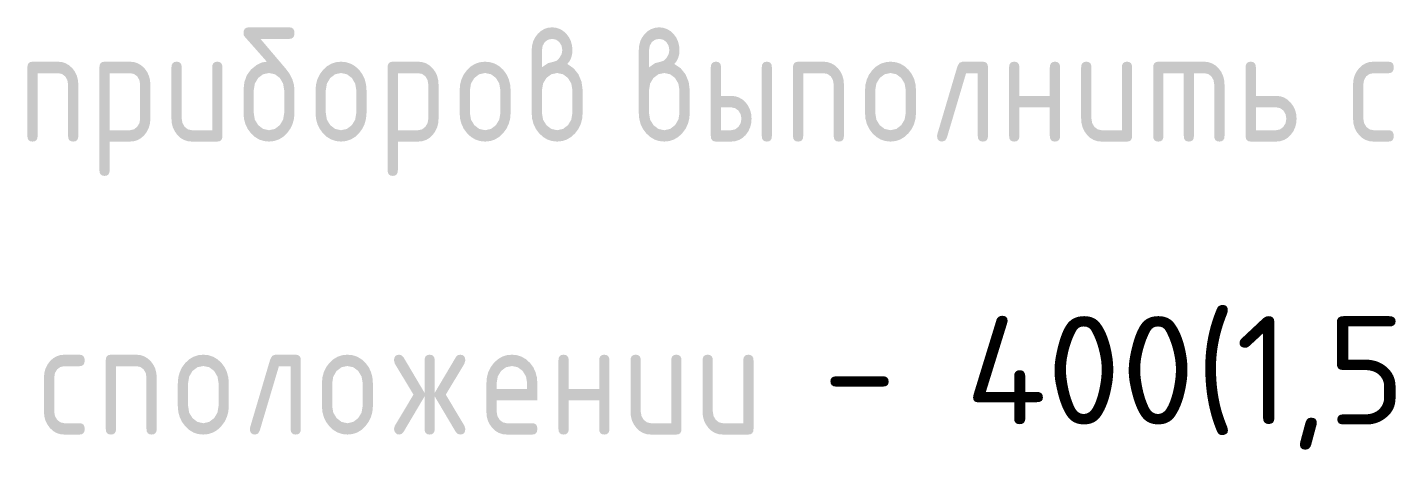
# Model space of a CAD drawing. Header units: millimetres. Extents: x -546 to 1681, y -650 to 1730.
# Drawn here: x 1109.86 to 1146.11, y 218.23 to 229.42 of the extents above; entities that cross this region are included whole.
import ezdxf

# ---------------------------------------------------------------- set-up
doc = ezdxf.new("R2010")
doc.units = ezdxf.units.MM

msp = doc.modelspace()

# ---------------------------------------------------------------- hatches: boundary and pattern name
h = msp.add_hatch(color=7)
h.paths.add_polyline_path([(1116.938, 227.756), (1116.938, 227.151), (1116.925, 227.001), (1116.887, 226.862), (1116.825, 226.734), (1116.738, 226.617), (1116.636, 226.521), (1116.522, 226.452), (1116.397, 226.411), (1116.263, 226.397), (1116.127, 226.411), (1116.002, 226.452), (1115.888, 226.521), (1115.784, 226.617), (1115.698, 226.734), (1115.636, 226.862), (1115.6, 227.001), (1115.588, 227.151), (1115.588, 227.76), (1115.61, 227.971), (1115.675, 228.154), (1115.785, 228.306), (1115.939, 228.429), (1116.077, 228.494), (1116.206, 228.514), (1115.614, 229.183), (1115.594, 229.218), (1115.588, 229.272), (1115.596, 229.338), (1115.622, 229.386), (1115.664, 229.415), (1115.724, 229.424), (1116.806, 229.424), (1116.863, 229.415), (1116.904, 229.386), (1116.929, 229.338), (1116.938, 229.272), (1116.929, 229.205), (1116.904, 229.157), (1116.863, 229.129), (1116.806, 229.119), (1116.036, 229.119), (1116.715, 228.319), (1116.812, 228.187), (1116.881, 228.049), (1116.923, 227.905)])
h.paths.add_polyline_path([(1116.666, 227.155), (1116.666, 227.76), (1116.637, 227.934), (1116.55, 228.082), (1116.419, 228.181), (1116.263, 228.214), (1116.107, 228.181), (1115.976, 228.082), (1115.888, 227.934), (1115.859, 227.76), (1115.859, 227.155), (1115.888, 226.978), (1115.976, 226.833), (1116.107, 226.732), (1116.263, 226.698), (1116.419, 226.732), (1116.55, 226.833), (1116.637, 226.98)])
h = msp.add_hatch(color=7)
h.paths.add_polyline_path([(1123.493, 228.366), (1123.657, 228.476), (1123.806, 228.514), (1123.887, 228.541), (1123.96, 228.62), (1124.015, 228.719), (1124.032, 228.819), (1124.012, 228.936), (1123.953, 229.035), (1123.865, 229.099), (1123.761, 229.119), (1123.656, 229.098), (1123.569, 229.035), (1123.512, 228.936), (1123.493, 228.819)])
h.paths.add_polyline_path([(1124.164, 228.454), (1124.331, 228.34), (1124.462, 228.176), (1124.543, 227.976), (1124.571, 227.76), (1124.571, 227.151), (1124.558, 227), (1124.521, 226.86), (1124.458, 226.732), (1124.372, 226.617), (1124.269, 226.521), (1124.155, 226.452), (1124.031, 226.411), (1123.897, 226.397), (1123.761, 226.411), (1123.636, 226.452), (1123.522, 226.521), (1123.418, 226.617), (1123.331, 226.734), (1123.27, 226.862), (1123.233, 227.001), (1123.221, 227.151), (1123.221, 228.819), (1123.231, 228.941), (1123.261, 229.054), (1123.311, 229.157), (1123.38, 229.25), (1123.463, 229.326), (1123.553, 229.38), (1123.652, 229.413), (1123.761, 229.424), (1123.87, 229.413), (1123.97, 229.38), (1124.062, 229.324), (1124.145, 229.247), (1124.212, 229.155), (1124.261, 229.053), (1124.29, 228.941), (1124.3, 228.819), (1124.292, 228.71), (1124.266, 228.613), (1124.223, 228.528)])
h.paths.add_polyline_path([(1124.3, 227.155), (1124.3, 227.76), (1124.271, 227.934), (1124.183, 228.082), (1124.052, 228.181), (1123.897, 228.214), (1123.741, 228.181), (1123.61, 228.082), (1123.522, 227.934), (1123.493, 227.76), (1123.493, 227.155), (1123.522, 226.978), (1123.61, 226.833), (1123.741, 226.732), (1123.897, 226.698), (1124.052, 226.732), (1124.183, 226.833), (1124.271, 226.98)])
h = msp.add_hatch(color=7)
h.paths.add_polyline_path([(1126.329, 228.366), (1126.493, 228.476), (1126.642, 228.514), (1126.724, 228.541), (1126.797, 228.62), (1126.851, 228.719), (1126.868, 228.819), (1126.849, 228.936), (1126.789, 229.035), (1126.702, 229.099), (1126.597, 229.119), (1126.492, 229.098), (1126.405, 229.035), (1126.349, 228.936), (1126.329, 228.819)])
h.paths.add_polyline_path([(1127, 228.454), (1127.167, 228.34), (1127.298, 228.176), (1127.38, 227.976), (1127.408, 227.76), (1127.408, 227.151), (1127.395, 227), (1127.357, 226.86), (1127.295, 226.732), (1127.208, 226.617), (1127.106, 226.521), (1126.991, 226.452), (1126.867, 226.411), (1126.733, 226.397), (1126.597, 226.411), (1126.472, 226.452), (1126.358, 226.521), (1126.254, 226.617), (1126.168, 226.734), (1126.106, 226.862), (1126.07, 227.001), (1126.058, 227.151), (1126.058, 228.819), (1126.068, 228.941), (1126.097, 229.054), (1126.147, 229.157), (1126.216, 229.25), (1126.299, 229.326), (1126.39, 229.38), (1126.489, 229.413), (1126.597, 229.424), (1126.706, 229.413), (1126.806, 229.38), (1126.898, 229.324), (1126.981, 229.247), (1127.049, 229.155), (1127.097, 229.053), (1127.126, 228.941), (1127.136, 228.819), (1127.128, 228.71), (1127.102, 228.613), (1127.06, 228.528)])
h.paths.add_polyline_path([(1127.136, 227.155), (1127.136, 227.76), (1127.107, 227.934), (1127.019, 228.082), (1126.889, 228.181), (1126.733, 228.214), (1126.577, 228.181), (1126.446, 228.082), (1126.358, 227.934), (1126.329, 227.76), (1126.329, 227.155), (1126.358, 226.978), (1126.446, 226.833), (1126.577, 226.732), (1126.733, 226.698), (1126.889, 226.732), (1127.019, 226.833), (1127.107, 226.98)])
h = msp.add_hatch(color=7)
h.dxf.hatch_style = 2
h.paths.add_polyline_path([(1109.862, 226.546), (1109.862, 228.366), (1109.871, 228.43), (1109.896, 228.476), (1109.939, 228.505), (1109.999, 228.514), (1110.673, 228.514), (1110.78, 228.503), (1110.879, 228.47), (1110.971, 228.416), (1111.054, 228.34), (1111.123, 228.247), (1111.173, 228.144), (1111.202, 228.031), (1111.212, 227.909), (1111.212, 226.546), (1111.204, 226.479), (1111.178, 226.433), (1111.136, 226.406), (1111.076, 226.397), (1111.017, 226.406), (1110.975, 226.433), (1110.95, 226.479), (1110.941, 226.546), (1110.941, 227.909), (1110.922, 228.026), (1110.866, 228.124), (1110.778, 228.189), (1110.673, 228.209), (1110.134, 228.209), (1110.134, 226.546), (1110.126, 226.479), (1110.1, 226.433), (1110.058, 226.406), (1109.999, 226.397), (1109.939, 226.406), (1109.896, 226.433), (1109.871, 226.479)])
h = msp.add_hatch(color=7)
h.paths.add_polyline_path([(1111.771, 228.366), (1111.779, 228.43), (1111.805, 228.476), (1111.847, 228.505), (1111.907, 228.514), (1112.582, 228.514), (1112.691, 228.503), (1112.79, 228.47), (1112.881, 228.416), (1112.963, 228.34), (1113.032, 228.247), (1113.081, 228.144), (1113.111, 228.031), (1113.121, 227.909), (1113.121, 227.003), (1113.111, 226.88), (1113.081, 226.768), (1113.032, 226.665), (1112.963, 226.571), (1112.881, 226.494), (1112.79, 226.44), (1112.691, 226.408), (1112.582, 226.397), (1112.043, 226.397), (1112.043, 225.636), (1112.034, 225.571), (1112.009, 225.525), (1111.966, 225.497), (1111.907, 225.487), (1111.847, 225.497), (1111.805, 225.525), (1111.779, 225.571), (1111.771, 225.636)])
h.paths.add_polyline_path([(1112.043, 228.209), (1112.043, 226.698), (1112.582, 226.698), (1112.684, 226.72), (1112.77, 226.787), (1112.83, 226.885), (1112.85, 227.003), (1112.85, 227.909), (1112.83, 228.026), (1112.774, 228.124), (1112.686, 228.189), (1112.582, 228.209)])
h = msp.add_hatch(color=7)
h.dxf.hatch_style = 2
h.paths.add_polyline_path([(1115.029, 228.366), (1115.029, 226.546), (1115.021, 226.479), (1114.995, 226.433), (1114.953, 226.406), (1114.893, 226.397), (1114.219, 226.397), (1114.11, 226.408), (1114.01, 226.44), (1113.919, 226.494), (1113.838, 226.571), (1113.769, 226.664), (1113.719, 226.766), (1113.689, 226.879), (1113.679, 227.003), (1113.679, 228.366), (1113.688, 228.43), (1113.713, 228.476), (1113.756, 228.505), (1113.815, 228.514), (1113.875, 228.505), (1113.917, 228.476), (1113.943, 228.43), (1113.951, 228.366), (1113.951, 227.003), (1113.971, 226.887), (1114.03, 226.787), (1114.117, 226.72), (1114.219, 226.698), (1114.758, 226.698), (1114.758, 228.366), (1114.766, 228.43), (1114.792, 228.476), (1114.834, 228.505), (1114.893, 228.514), (1114.953, 228.505), (1114.995, 228.476), (1115.021, 228.43)])
h = msp.add_hatch(color=7)
h.paths.add_polyline_path([(1117.496, 227.151), (1117.496, 227.756), (1117.508, 227.909), (1117.545, 228.049), (1117.606, 228.177), (1117.693, 228.294), (1117.796, 228.391), (1117.911, 228.459), (1118.035, 228.5), (1118.171, 228.514), (1118.307, 228.5), (1118.432, 228.46), (1118.546, 228.392), (1118.65, 228.298), (1118.736, 228.181), (1118.797, 228.053), (1118.834, 227.911), (1118.846, 227.756), (1118.846, 227.151), (1118.833, 227.001), (1118.795, 226.862), (1118.733, 226.734), (1118.646, 226.617), (1118.544, 226.521), (1118.43, 226.452), (1118.305, 226.411), (1118.171, 226.397), (1118.035, 226.411), (1117.911, 226.452), (1117.796, 226.521), (1117.693, 226.617), (1117.606, 226.734), (1117.545, 226.862), (1117.508, 227.001)])
h.paths.add_polyline_path([(1118.575, 227.155), (1118.575, 227.76), (1118.546, 227.934), (1118.458, 228.082), (1118.327, 228.181), (1118.171, 228.214), (1118.015, 228.181), (1117.885, 228.082), (1117.796, 227.934), (1117.768, 227.76), (1117.768, 227.155), (1117.796, 226.978), (1117.885, 226.833), (1118.015, 226.732), (1118.171, 226.698), (1118.327, 226.732), (1118.458, 226.833), (1118.546, 226.98)])
h = msp.add_hatch(color=7)
h.paths.add_polyline_path([(1119.404, 228.366), (1119.413, 228.43), (1119.438, 228.476), (1119.481, 228.505), (1119.541, 228.514), (1120.215, 228.514), (1120.324, 228.503), (1120.424, 228.47), (1120.515, 228.416), (1120.596, 228.34), (1120.665, 228.247), (1120.715, 228.144), (1120.744, 228.031), (1120.754, 227.909), (1120.754, 227.003), (1120.744, 226.88), (1120.715, 226.768), (1120.665, 226.665), (1120.596, 226.571), (1120.515, 226.494), (1120.424, 226.44), (1120.324, 226.408), (1120.215, 226.397), (1119.676, 226.397), (1119.676, 225.636), (1119.668, 225.571), (1119.642, 225.525), (1119.6, 225.497), (1119.541, 225.487), (1119.481, 225.497), (1119.438, 225.525), (1119.413, 225.571), (1119.404, 225.636)])
h.paths.add_polyline_path([(1119.676, 228.209), (1119.676, 226.698), (1120.215, 226.698), (1120.318, 226.72), (1120.403, 226.787), (1120.463, 226.885), (1120.483, 227.003), (1120.483, 227.909), (1120.464, 228.026), (1120.408, 228.124), (1120.32, 228.189), (1120.215, 228.209)])
h = msp.add_hatch(color=7)
h.paths.add_polyline_path([(1121.313, 227.151), (1121.313, 227.756), (1121.325, 227.909), (1121.362, 228.049), (1121.423, 228.177), (1121.51, 228.294), (1121.613, 228.391), (1121.727, 228.459), (1121.852, 228.5), (1121.988, 228.514), (1122.124, 228.5), (1122.249, 228.46), (1122.363, 228.392), (1122.467, 228.298), (1122.553, 228.181), (1122.614, 228.053), (1122.651, 227.911), (1122.663, 227.756), (1122.663, 227.151), (1122.65, 227.001), (1122.612, 226.862), (1122.55, 226.734), (1122.463, 226.617), (1122.361, 226.521), (1122.247, 226.452), (1122.122, 226.411), (1121.988, 226.397), (1121.852, 226.411), (1121.727, 226.452), (1121.613, 226.521), (1121.51, 226.617), (1121.423, 226.734), (1121.362, 226.862), (1121.325, 227.001)])
h.paths.add_polyline_path([(1122.392, 227.155), (1122.392, 227.76), (1122.363, 227.934), (1122.275, 228.082), (1122.144, 228.181), (1121.988, 228.214), (1121.832, 228.181), (1121.701, 228.082), (1121.613, 227.934), (1121.585, 227.76), (1121.585, 227.155), (1121.613, 226.978), (1121.701, 226.833), (1121.832, 226.732), (1121.988, 226.698), (1122.144, 226.732), (1122.275, 226.833), (1122.363, 226.98)])
h = msp.add_hatch(color=7)
h.paths.add_polyline_path([(1129.045, 227.003), (1129.035, 226.88), (1129.006, 226.768), (1128.957, 226.665), (1128.89, 226.571), (1128.807, 226.494), (1128.715, 226.44), (1128.614, 226.408), (1128.506, 226.397), (1128.102, 226.397), (1128.043, 226.406), (1128, 226.433), (1127.974, 226.479), (1127.966, 226.546), (1127.966, 228.366), (1127.974, 228.43), (1128, 228.476), (1128.043, 228.505), (1128.102, 228.514), (1128.161, 228.505), (1128.204, 228.476), (1128.229, 228.43), (1128.238, 228.366), (1128.238, 227.608), (1128.506, 227.608), (1128.614, 227.597), (1128.715, 227.564), (1128.807, 227.51), (1128.89, 227.435), (1128.957, 227.341), (1129.006, 227.238), (1129.035, 227.125)])
h.paths.add_polyline_path([(1128.777, 227.003), (1128.757, 227.12), (1128.697, 227.219), (1128.61, 227.282), (1128.506, 227.304), (1128.238, 227.304), (1128.238, 226.698), (1128.506, 226.698), (1128.61, 226.72), (1128.697, 226.787), (1128.757, 226.885)])
h.paths.add_polyline_path([(1129.316, 228.366), (1129.324, 228.43), (1129.35, 228.476), (1129.392, 228.505), (1129.452, 228.514), (1129.509, 228.505), (1129.55, 228.476), (1129.575, 228.43), (1129.583, 228.366), (1129.583, 226.546), (1129.575, 226.479), (1129.55, 226.433), (1129.509, 226.406), (1129.452, 226.397), (1129.392, 226.406), (1129.35, 226.433), (1129.324, 226.479), (1129.316, 226.546)])
h = msp.add_hatch(color=7)
h.dxf.hatch_style = 2
h.paths.add_polyline_path([(1130.142, 226.546), (1130.142, 228.366), (1130.151, 228.43), (1130.176, 228.476), (1130.219, 228.505), (1130.278, 228.514), (1130.953, 228.514), (1131.06, 228.503), (1131.159, 228.47), (1131.25, 228.416), (1131.334, 228.34), (1131.403, 228.247), (1131.452, 228.144), (1131.482, 228.031), (1131.492, 227.909), (1131.492, 226.546), (1131.484, 226.479), (1131.458, 226.433), (1131.416, 226.406), (1131.356, 226.397), (1131.297, 226.406), (1131.255, 226.433), (1131.229, 226.479), (1131.221, 226.546), (1131.221, 227.909), (1131.202, 228.026), (1131.145, 228.124), (1131.058, 228.189), (1130.953, 228.209), (1130.414, 228.209), (1130.414, 226.546), (1130.405, 226.479), (1130.38, 226.433), (1130.338, 226.406), (1130.278, 226.397), (1130.219, 226.406), (1130.176, 226.433), (1130.151, 226.479)])
h = msp.add_hatch(color=7)
h.paths.add_polyline_path([(1132.051, 227.151), (1132.051, 227.756), (1132.063, 227.909), (1132.099, 228.049), (1132.161, 228.177), (1132.247, 228.294), (1132.351, 228.391), (1132.465, 228.459), (1132.59, 228.5), (1132.726, 228.514), (1132.862, 228.5), (1132.986, 228.46), (1133.1, 228.392), (1133.204, 228.298), (1133.291, 228.181), (1133.352, 228.053), (1133.388, 227.911), (1133.401, 227.756), (1133.401, 227.151), (1133.388, 227.001), (1133.35, 226.862), (1133.288, 226.734), (1133.201, 226.617), (1133.099, 226.521), (1132.984, 226.452), (1132.86, 226.411), (1132.726, 226.397), (1132.59, 226.411), (1132.465, 226.452), (1132.351, 226.521), (1132.247, 226.617), (1132.161, 226.734), (1132.099, 226.862), (1132.063, 227.001)])
h.paths.add_polyline_path([(1133.129, 227.155), (1133.129, 227.76), (1133.1, 227.934), (1133.012, 228.082), (1132.882, 228.181), (1132.726, 228.214), (1132.57, 228.181), (1132.439, 228.082), (1132.351, 227.934), (1132.322, 227.76), (1132.322, 227.155), (1132.351, 226.978), (1132.439, 226.833), (1132.57, 226.732), (1132.726, 226.698), (1132.882, 226.732), (1133.012, 226.833), (1133.1, 226.98)])
h = msp.add_hatch(color=7)
h.dxf.hatch_style = 2
h.paths.add_polyline_path([(1134.634, 228.514), (1135.173, 228.514), (1135.232, 228.505), (1135.275, 228.476), (1135.3, 228.43), (1135.309, 228.366), (1135.309, 226.546), (1135.3, 226.479), (1135.275, 226.433), (1135.232, 226.406), (1135.173, 226.397), (1135.114, 226.406), (1135.072, 226.433), (1135.046, 226.479), (1135.038, 226.546), (1135.038, 228.209), (1134.728, 228.209), (1134.219, 226.499), (1134.174, 226.423), (1134.095, 226.397), (1134.036, 226.407), (1133.993, 226.435), (1133.967, 226.483), (1133.959, 226.549), (1133.967, 226.596), (1134.499, 228.391), (1134.552, 228.484)])
h = msp.add_hatch(color=7)
h.dxf.hatch_style = 2
h.paths.add_polyline_path([(1136.139, 227.304), (1136.139, 226.546), (1136.131, 226.479), (1136.105, 226.433), (1136.063, 226.406), (1136.004, 226.397), (1135.944, 226.406), (1135.901, 226.433), (1135.876, 226.479), (1135.867, 226.546), (1135.867, 228.366), (1135.876, 228.43), (1135.901, 228.476), (1135.944, 228.505), (1136.004, 228.514), (1136.063, 228.505), (1136.105, 228.476), (1136.131, 228.43), (1136.139, 228.366), (1136.139, 227.608), (1136.946, 227.608), (1136.946, 228.366), (1136.955, 228.43), (1136.98, 228.476), (1137.022, 228.505), (1137.081, 228.514), (1137.141, 228.505), (1137.183, 228.476), (1137.209, 228.43), (1137.217, 228.366), (1137.217, 226.546), (1137.209, 226.479), (1137.183, 226.433), (1137.141, 226.406), (1137.081, 226.397), (1137.022, 226.406), (1136.98, 226.433), (1136.955, 226.479), (1136.946, 226.546), (1136.946, 227.304)])
h = msp.add_hatch(color=7)
h.dxf.hatch_style = 2
h.paths.add_polyline_path([(1139.126, 228.366), (1139.126, 226.546), (1139.117, 226.479), (1139.092, 226.433), (1139.049, 226.406), (1138.99, 226.397), (1138.315, 226.397), (1138.206, 226.408), (1138.106, 226.44), (1138.016, 226.494), (1137.935, 226.571), (1137.865, 226.664), (1137.816, 226.766), (1137.786, 226.879), (1137.776, 227.003), (1137.776, 228.366), (1137.784, 228.43), (1137.81, 228.476), (1137.852, 228.505), (1137.912, 228.514), (1137.971, 228.505), (1138.014, 228.476), (1138.039, 228.43), (1138.048, 228.366), (1138.048, 227.003), (1138.067, 226.887), (1138.127, 226.787), (1138.214, 226.72), (1138.315, 226.698), (1138.855, 226.698), (1138.855, 228.366), (1138.863, 228.43), (1138.888, 228.476), (1138.931, 228.505), (1138.99, 228.514), (1139.049, 228.505), (1139.092, 228.476), (1139.117, 228.43)])
h = msp.add_hatch(color=7)
h.dxf.hatch_style = 2
h.paths.add_polyline_path([(1139.82, 228.514), (1141.034, 228.514), (1141.142, 228.503), (1141.241, 228.47), (1141.332, 228.416), (1141.414, 228.34), (1141.484, 228.247), (1141.534, 228.144), (1141.563, 228.031), (1141.573, 227.909), (1141.573, 226.546), (1141.565, 226.479), (1141.539, 226.433), (1141.497, 226.406), (1141.437, 226.397), (1141.378, 226.406), (1141.335, 226.433), (1141.31, 226.479), (1141.301, 226.546), (1141.301, 227.909), (1141.282, 228.026), (1141.226, 228.124), (1141.139, 228.189), (1141.034, 228.209), (1140.763, 228.209), (1140.763, 226.546), (1140.754, 226.479), (1140.729, 226.433), (1140.686, 226.406), (1140.627, 226.397), (1140.57, 226.406), (1140.528, 226.433), (1140.503, 226.479), (1140.495, 226.546), (1140.495, 228.209), (1139.956, 228.209), (1139.956, 226.546), (1139.947, 226.479), (1139.922, 226.433), (1139.88, 226.406), (1139.82, 226.397), (1139.761, 226.406), (1139.718, 226.433), (1139.693, 226.479), (1139.684, 226.546), (1139.684, 228.366), (1139.693, 228.43), (1139.718, 228.476), (1139.761, 228.505)])
h = msp.add_hatch(color=7)
h.paths.add_polyline_path([(1143.482, 227.003), (1143.472, 226.88), (1143.442, 226.768), (1143.393, 226.665), (1143.324, 226.571), (1143.242, 226.494), (1143.152, 226.44), (1143.052, 226.408), (1142.943, 226.397), (1142.268, 226.397), (1142.208, 226.406), (1142.166, 226.433), (1142.14, 226.479), (1142.132, 226.546), (1142.132, 228.366), (1142.14, 228.43), (1142.166, 228.476), (1142.208, 228.505), (1142.268, 228.514), (1142.327, 228.505), (1142.37, 228.476), (1142.395, 228.43), (1142.404, 228.366), (1142.404, 227.608), (1142.943, 227.608), (1143.052, 227.597), (1143.152, 227.564), (1143.242, 227.508), (1143.324, 227.43), (1143.393, 227.339), (1143.442, 227.237), (1143.472, 227.125)])
h.paths.add_polyline_path([(1143.211, 227.003), (1143.191, 227.12), (1143.135, 227.219), (1143.047, 227.282), (1142.943, 227.304), (1142.404, 227.304), (1142.404, 226.698), (1142.943, 226.698), (1143.045, 226.72), (1143.131, 226.787), (1143.191, 226.885)])
h = msp.add_hatch(color=7)
h.dxf.hatch_style = 2
h.paths.add_polyline_path([(1145.25, 227.909), (1145.25, 227.003), (1145.27, 226.887), (1145.329, 226.787), (1145.416, 226.72), (1145.518, 226.698), (1145.921, 226.698), (1145.98, 226.688), (1146.023, 226.66), (1146.048, 226.612), (1146.057, 226.546), (1146.048, 226.479), (1146.023, 226.433), (1145.98, 226.406), (1145.921, 226.397), (1145.518, 226.397), (1145.409, 226.408), (1145.309, 226.44), (1145.218, 226.494), (1145.137, 226.571), (1145.067, 226.664), (1145.018, 226.766), (1144.988, 226.879), (1144.978, 227.003), (1144.978, 227.909), (1144.988, 228.031), (1145.018, 228.144), (1145.067, 228.247), (1145.137, 228.34), (1145.218, 228.416), (1145.309, 228.47), (1145.409, 228.503), (1145.518, 228.514), (1145.921, 228.514), (1145.98, 228.504), (1146.023, 228.476), (1146.048, 228.428), (1146.057, 228.362), (1146.048, 228.295), (1146.023, 228.247), (1145.98, 228.219), (1145.921, 228.209), (1145.518, 228.209), (1145.413, 228.187), (1145.325, 228.124), (1145.269, 228.026)])
h = msp.add_hatch(color=7)
h.dxf.hatch_style = 2
h.paths.add_polyline_path([(1110.574, 220.144), (1110.574, 219.238), (1110.594, 219.122), (1110.653, 219.022), (1110.74, 218.955), (1110.842, 218.933), (1111.245, 218.933), (1111.304, 218.924), (1111.347, 218.895), (1111.373, 218.848), (1111.381, 218.781), (1111.373, 218.715), (1111.347, 218.669), (1111.304, 218.642), (1111.245, 218.633), (1110.842, 218.633), (1110.733, 218.643), (1110.633, 218.675), (1110.542, 218.729), (1110.461, 218.806), (1110.392, 218.899), (1110.342, 219.001), (1110.312, 219.114), (1110.302, 219.238), (1110.302, 220.144), (1110.312, 220.266), (1110.342, 220.379), (1110.392, 220.482), (1110.461, 220.576), (1110.542, 220.651), (1110.633, 220.705), (1110.733, 220.738), (1110.842, 220.749), (1111.245, 220.749), (1111.304, 220.74), (1111.347, 220.711), (1111.373, 220.664), (1111.381, 220.597), (1111.373, 220.53), (1111.347, 220.483), (1111.304, 220.454), (1111.245, 220.445), (1110.842, 220.445), (1110.737, 220.423), (1110.65, 220.36), (1110.593, 220.261)])
h = msp.add_hatch(color=7)
h.dxf.hatch_style = 2
h.paths.add_polyline_path([(1111.939, 218.781), (1111.939, 220.601), (1111.948, 220.665), (1111.973, 220.712), (1112.016, 220.74), (1112.075, 220.749), (1112.75, 220.749), (1112.857, 220.738), (1112.956, 220.705), (1113.048, 220.651), (1113.131, 220.576), (1113.2, 220.482), (1113.25, 220.379), (1113.279, 220.266), (1113.289, 220.144), (1113.289, 218.781), (1113.281, 218.715), (1113.255, 218.669), (1113.213, 218.642), (1113.153, 218.633), (1113.094, 218.642), (1113.052, 218.669), (1113.026, 218.715), (1113.018, 218.781), (1113.018, 220.144), (1112.999, 220.261), (1112.943, 220.36), (1112.855, 220.424), (1112.75, 220.445), (1112.211, 220.445), (1112.211, 218.781), (1112.203, 218.715), (1112.177, 218.669), (1112.135, 218.642), (1112.075, 218.633), (1112.016, 218.642), (1111.973, 218.669), (1111.948, 218.715)])
h = msp.add_hatch(color=7)
h.paths.add_polyline_path([(1113.848, 219.386), (1113.848, 219.991), (1113.86, 220.144), (1113.897, 220.284), (1113.958, 220.413), (1114.045, 220.529), (1114.148, 220.626), (1114.262, 220.695), (1114.387, 220.736), (1114.523, 220.749), (1114.659, 220.736), (1114.784, 220.695), (1114.898, 220.628), (1115.002, 220.533), (1115.088, 220.417), (1115.149, 220.288), (1115.186, 220.146), (1115.198, 219.991), (1115.198, 219.386), (1115.185, 219.236), (1115.147, 219.097), (1115.085, 218.969), (1114.998, 218.853), (1114.896, 218.756), (1114.782, 218.687), (1114.657, 218.646), (1114.523, 218.633), (1114.387, 218.646), (1114.262, 218.687), (1114.148, 218.756), (1114.045, 218.853), (1113.958, 218.969), (1113.897, 219.097), (1113.86, 219.236)])
h.paths.add_polyline_path([(1114.927, 219.391), (1114.927, 219.996), (1114.898, 220.169), (1114.81, 220.318), (1114.679, 220.417), (1114.523, 220.449), (1114.367, 220.417), (1114.236, 220.318), (1114.148, 220.169), (1114.12, 219.996), (1114.12, 219.391), (1114.148, 219.214), (1114.236, 219.069), (1114.367, 218.968), (1114.523, 218.933), (1114.679, 218.968), (1114.81, 219.069), (1114.898, 219.215)])
h = msp.add_hatch(color=7)
h.dxf.hatch_style = 2
h.paths.add_polyline_path([(1116.432, 220.749), (1116.97, 220.749), (1117.03, 220.74), (1117.072, 220.712), (1117.098, 220.665), (1117.106, 220.601), (1117.106, 218.781), (1117.098, 218.715), (1117.072, 218.669), (1117.03, 218.642), (1116.97, 218.633), (1116.911, 218.642), (1116.869, 218.669), (1116.844, 218.715), (1116.835, 218.781), (1116.835, 220.445), (1116.526, 220.445), (1116.017, 218.734), (1115.972, 218.658), (1115.893, 218.633), (1115.833, 218.642), (1115.79, 218.671), (1115.765, 218.718), (1115.756, 218.785), (1115.765, 218.832), (1116.296, 220.626), (1116.349, 220.72)])
h = msp.add_hatch(color=7)
h.paths.add_polyline_path([(1117.665, 219.386), (1117.665, 219.991), (1117.677, 220.144), (1117.714, 220.284), (1117.775, 220.413), (1117.862, 220.529), (1117.965, 220.626), (1118.08, 220.695), (1118.204, 220.736), (1118.34, 220.749), (1118.476, 220.736), (1118.601, 220.695), (1118.715, 220.628), (1118.819, 220.533), (1118.905, 220.417), (1118.966, 220.288), (1119.003, 220.146), (1119.015, 219.991), (1119.015, 219.386), (1119.002, 219.236), (1118.964, 219.097), (1118.902, 218.969), (1118.815, 218.853), (1118.713, 218.756), (1118.599, 218.687), (1118.474, 218.646), (1118.34, 218.633), (1118.204, 218.646), (1118.08, 218.687), (1117.965, 218.756), (1117.862, 218.853), (1117.775, 218.969), (1117.714, 219.097), (1117.677, 219.236)])
h.paths.add_polyline_path([(1118.744, 219.391), (1118.744, 219.996), (1118.715, 220.169), (1118.627, 220.318), (1118.496, 220.417), (1118.34, 220.449), (1118.184, 220.417), (1118.054, 220.318), (1117.965, 220.169), (1117.937, 219.996), (1117.937, 219.391), (1117.965, 219.214), (1118.054, 219.069), (1118.184, 218.968), (1118.34, 218.933), (1118.496, 218.968), (1118.627, 219.069), (1118.715, 219.215)])
h = msp.add_hatch(color=7)
h.dxf.hatch_style = 2
h.paths.add_polyline_path([(1120.384, 219.645), (1119.823, 218.696), (1119.775, 218.648), (1119.71, 218.633), (1119.658, 218.643), (1119.616, 218.675), (1119.585, 218.725), (1119.574, 218.781), (1119.596, 218.865), (1120.09, 219.691), (1119.596, 220.512), (1119.574, 220.601), (1119.582, 220.665), (1119.608, 220.712), (1119.65, 220.74), (1119.71, 220.749), (1119.775, 220.734), (1119.823, 220.686), (1120.384, 219.737), (1120.384, 220.601), (1120.393, 220.665), (1120.418, 220.712), (1120.459, 220.74), (1120.516, 220.749), (1120.576, 220.74), (1120.618, 220.712), (1120.644, 220.665), (1120.652, 220.601), (1120.652, 219.737), (1121.214, 220.686), (1121.262, 220.734), (1121.327, 220.749), (1121.386, 220.74), (1121.429, 220.712), (1121.454, 220.665), (1121.463, 220.601), (1121.44, 220.512), (1120.946, 219.691), (1121.44, 218.865), (1121.463, 218.781), (1121.454, 218.715), (1121.429, 218.669), (1121.386, 218.642), (1121.327, 218.633), (1121.262, 218.648), (1121.214, 218.696), (1120.652, 219.645), (1120.652, 218.781), (1120.644, 218.715), (1120.618, 218.669), (1120.576, 218.642), (1120.516, 218.633), (1120.459, 218.642), (1120.418, 218.669), (1120.393, 218.715), (1120.384, 218.781)])
h = msp.add_hatch(color=7)
h.paths.add_polyline_path([(1122.697, 220.449), (1122.541, 220.417), (1122.41, 220.318), (1122.322, 220.171), (1122.293, 219.996), (1122.293, 219.843), (1123.1, 219.843), (1123.1, 219.996), (1123.071, 220.171), (1122.983, 220.318), (1122.853, 220.417)])
h.paths.add_polyline_path([(1122.293, 219.539), (1122.293, 219.238), (1122.313, 219.122), (1122.373, 219.022), (1122.46, 218.955), (1122.561, 218.933), (1123.235, 218.933), (1123.295, 218.924), (1123.338, 218.895), (1123.363, 218.848), (1123.371, 218.781), (1123.363, 218.715), (1123.338, 218.669), (1123.295, 218.642), (1123.235, 218.633), (1122.561, 218.633), (1122.452, 218.643), (1122.352, 218.675), (1122.261, 218.729), (1122.18, 218.806), (1122.111, 218.899), (1122.061, 219.001), (1122.031, 219.114), (1122.022, 219.238), (1122.022, 219.991), (1122.034, 220.144), (1122.07, 220.284), (1122.132, 220.413), (1122.218, 220.529), (1122.322, 220.626), (1122.436, 220.695), (1122.561, 220.736), (1122.697, 220.749), (1122.833, 220.736), (1122.957, 220.695), (1123.071, 220.628), (1123.175, 220.533), (1123.262, 220.417), (1123.323, 220.289), (1123.359, 220.148), (1123.371, 219.996), (1123.371, 219.539)])
h = msp.add_hatch(color=7)
h.dxf.hatch_style = 2
h.paths.add_polyline_path([(1124.202, 219.539), (1124.202, 218.781), (1124.193, 218.715), (1124.168, 218.669), (1124.126, 218.642), (1124.066, 218.633), (1124.007, 218.642), (1123.964, 218.669), (1123.939, 218.715), (1123.93, 218.781), (1123.93, 220.601), (1123.939, 220.665), (1123.964, 220.712), (1124.007, 220.74), (1124.066, 220.749), (1124.126, 220.74), (1124.168, 220.712), (1124.193, 220.665), (1124.202, 220.601), (1124.202, 219.843), (1125.009, 219.843), (1125.009, 220.601), (1125.017, 220.665), (1125.043, 220.712), (1125.085, 220.74), (1125.144, 220.749), (1125.204, 220.74), (1125.246, 220.712), (1125.272, 220.665), (1125.28, 220.601), (1125.28, 218.781), (1125.272, 218.715), (1125.246, 218.669), (1125.204, 218.642), (1125.144, 218.633), (1125.085, 218.642), (1125.043, 218.669), (1125.017, 218.715), (1125.009, 218.781), (1125.009, 219.539)])
h = msp.add_hatch(color=7)
h.dxf.hatch_style = 2
h.paths.add_polyline_path([(1127.189, 220.601), (1127.189, 218.781), (1127.18, 218.715), (1127.155, 218.669), (1127.112, 218.642), (1127.052, 218.633), (1126.378, 218.633), (1126.269, 218.643), (1126.169, 218.675), (1126.079, 218.729), (1125.997, 218.806), (1125.928, 218.899), (1125.878, 219.001), (1125.849, 219.114), (1125.839, 219.238), (1125.839, 220.601), (1125.847, 220.665), (1125.873, 220.712), (1125.915, 220.74), (1125.975, 220.749), (1126.034, 220.74), (1126.077, 220.712), (1126.102, 220.665), (1126.11, 220.601), (1126.11, 219.238), (1126.13, 219.122), (1126.19, 219.022), (1126.277, 218.955), (1126.378, 218.933), (1126.917, 218.933), (1126.917, 220.601), (1126.926, 220.665), (1126.951, 220.712), (1126.993, 220.74), (1127.052, 220.749), (1127.112, 220.74), (1127.155, 220.712), (1127.18, 220.665)])
h = msp.add_hatch(color=7)
h.dxf.hatch_style = 2
h.paths.add_polyline_path([(1129.097, 220.601), (1129.097, 218.781), (1129.089, 218.715), (1129.063, 218.669), (1129.021, 218.642), (1128.961, 218.633), (1128.287, 218.633), (1128.178, 218.643), (1128.078, 218.675), (1127.987, 218.729), (1127.906, 218.806), (1127.837, 218.899), (1127.787, 219.001), (1127.757, 219.114), (1127.747, 219.238), (1127.747, 220.601), (1127.756, 220.665), (1127.781, 220.712), (1127.824, 220.74), (1127.883, 220.749), (1127.943, 220.74), (1127.985, 220.712), (1128.011, 220.665), (1128.019, 220.601), (1128.019, 219.238), (1128.039, 219.122), (1128.098, 219.022), (1128.185, 218.955), (1128.287, 218.933), (1128.826, 218.933), (1128.826, 220.601), (1128.835, 220.665), (1128.86, 220.712), (1128.902, 220.74), (1128.961, 220.749), (1129.021, 220.74), (1129.063, 220.712), (1129.089, 220.665)])

# ---------------------------------------------------------------- texts
at = {"color": 7, "insert": (1130.929, 221.771), "char_height": 2.86899, "attachment_point": 1}
msp.add_mtext('{\\fISOCPEUR|b0|i0|c0|p34;- 400(1,5\\fGOSTCommon|b0|i0|c0|p0; }', dxfattribs=at)

doc.saveas('drawing.dxf')
